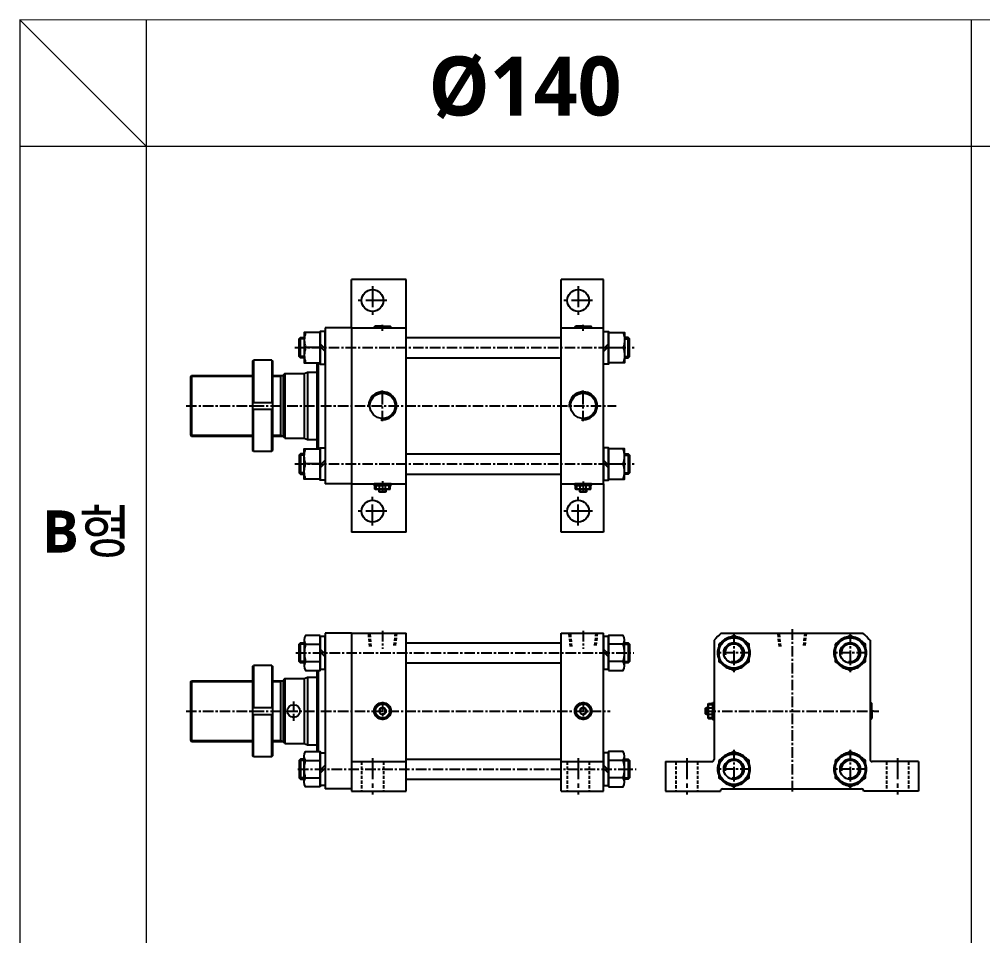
# Model space of a CAD drawing. Extents: x -819 to 29893, y -8942 to 3511.
# Drawn here: x -1 to 1142, y 1068 to 2156 of the extents above; entities that cross this region are included whole.
import ezdxf

# ---------------------------------------------------------------- set-up
doc = ezdxf.new("R2010")
doc.units = 0
doc.header["$LTSCALE"] = 10
doc.header["$MEASUREMENT"] = 0
for name, pattern in [('CENTER', [2, 1.25, -0.25, 0.25, -0.25]), ('CENTERX2', [4, 2.5, -0.5, 0.5, -0.5]), ('HIDDEN', [0.375, 0.25, -0.125]), ('HIDDENX2', [0.75, 0.5, -0.25])]:
    doc.linetypes.add(name, pattern=pattern)
doc.layers.get('0').update_dxf_attribs({"linetype": 'CONTINUOUS'})
for name, color, linetype in [('CEN', 1, 'CENTERX2'), ('HID', 2, 'HIDDENX2'), ('ML', 7, 'CONTINUOUS')]:
    doc.layers.add(name, color=color, linetype=linetype)
doc.styles.add('문자', font='romans.shx')

msp = doc.modelspace()

# ---------------------------------------------------------------- linework, layer by layer
at = {"layer": 'CEN', "color": 1, "linetype": 'CENTER', "ltscale": 2}
for p, q in [((418.2, 1839.1), (418.2, 1805.1)), ((662.2, 1839.1), (662.2, 1805.1)), ((435.2, 1822.1), (401.2, 1822.1)), ((679.2, 1822.1), (645.2, 1822.1)), ((418.2, 1555.1), (418.2, 1589.1)), ((662.2, 1555.1), (662.2, 1589.1)), ((435.2, 1572.1), (401.2, 1572.1)), ((679.2, 1572.1), (645.2, 1572.1)), ((418.2, 1278.9), (418.2, 1235.9)), ((662.2, 1278.9), (662.2, 1235.9)), ((790.9, 1278.9), (790.9, 1235.9)), ((1040.9, 1278.9), (1040.9, 1235.9))]:
    msp.add_line(p, q, dxfattribs=at)
at = {"layer": 'HID', "color": 6, "linetype": 'HIDDEN', "ltscale": 1.5}
for p, q in [((405.2, 1274.9), (405.2, 1239.9)), ((431.2, 1274.9), (431.2, 1239.9)), ((649.2, 1274.9), (649.2, 1239.9)), ((675.2, 1274.9), (675.2, 1239.9)), ((777.9, 1274.9), (777.9, 1239.9)), ((803.9, 1274.9), (803.9, 1239.9)), ((1027.9, 1274.9), (1027.9, 1239.9)), ((1053.9, 1274.9), (1053.9, 1239.9))]:
    msp.add_line(p, q, dxfattribs=at)
at = {"layer": 'ML'}
for p, q in [((458.2, 1847.1), (393.2, 1847.1)), ((393.2, 1789.6), (393.2, 1847.1)), ((458.2, 1547.1), (458.2, 1847.1)), ((642.2, 1547.1), (642.2, 1847.1)), ((692.2, 1847.1), (642.2, 1847.1)), ((692.2, 1789.6), (692.2, 1847.1)), ((362.2, 1789.6), (362.2, 1604.6)), ((393.2, 1789.6), (362.2, 1789.6)), ((393.2, 1789.6), (393.2, 1604.6)), ((393.2, 1789.6), (458.2, 1789.6)), ((420.2, 1790.6), (421.2, 1791.6)), ((420.2, 1790.6), (420.2, 1789.6)), ((420.2, 1790.6), (425.8, 1790.6)), ((420.2, 1789.6), (440.2, 1789.6)), ((420.2, 1789.6), (440.2, 1789.6)), ((430.2, 1791.6), (421.2, 1791.6)), ((425.8, 1791.6), (425.8, 1789.6)), ((430.2, 1791.6), (439.2, 1791.6)), ((434.5, 1791.6), (434.5, 1789.6)), ((440.2, 1790.6), (434.5, 1790.6)), ((440.2, 1790.6), (439.2, 1791.6)), ((440.2, 1790.6), (440.2, 1789.6)), ((458.2, 1604.6), (458.2, 1789.6)), ((642.2, 1604.6), (642.2, 1789.6)), ((642.2, 1789.6), (692.2, 1789.6)), ((658.2, 1790.6), (659.2, 1791.6)), ((658.2, 1790.6), (658.2, 1789.6)), ((658.2, 1790.6), (663.8, 1790.6)), ((658.2, 1789.6), (678.2, 1789.6)), ((658.2, 1789.6), (678.2, 1789.6)), ((668.2, 1791.6), (659.2, 1791.6)), ((663.8, 1791.6), (663.8, 1789.6)), ((668.2, 1791.6), (677.2, 1791.6)), ((672.5, 1791.6), (672.5, 1789.6)), ((678.2, 1790.6), (672.5, 1790.6)), ((678.2, 1790.6), (677.2, 1791.6)), ((678.2, 1790.6), (678.2, 1789.6)), ((692.2, 1604.6), (692.2, 1789.6)), ((332.9, 1754.1), (332.9, 1778.1)), ((337.3, 1781.7), (337.3, 1750.5)), ((717.1, 1781.7), (717.1, 1750.5)), ((721.4, 1754.1), (721.4, 1778.1)), ((356.3, 1766.1), (338.9, 1766.1)), ((356.3, 1770.7), (362.2, 1764.8)), ((356.3, 1767.3), (362.2, 1761.4)), ((698.1, 1770.7), (692.2, 1764.8)), ((698.1, 1767.3), (692.2, 1761.4)), ((698.1, 1766.1), (715.5, 1766.1)), ((275.9, 1750.1), (276.9, 1751.1)), ((275.9, 1750.1), (275.9, 1644.1)), ((298.9, 1751.1), (276.9, 1751.1)), ((276.9, 1751.1), (276.9, 1701.1)), ((298.9, 1751.1), (298.9, 1701.1)), ((298.9, 1751.1), (299.9, 1750.1)), ((299.9, 1644.1), (299.9, 1750.1)), ((352.2, 1748.1), (352.2, 1646.1)), ((353.7, 1748.1), (353.7, 1646.1)), ((202.2, 1731.6), (203.7, 1733.1)), ((202.2, 1731.6), (202.2, 1662.6)), ((203.7, 1733.1), (203.7, 1661.1)), ((203.7, 1733.1), (275.9, 1733.1)), ((299.9, 1733.1), (312.2, 1733.1)), ((309.2, 1733.1), (309.2, 1661.1)), ((314.2, 1735.6), (312.2, 1733.6)), ((312.2, 1733.6), (312.2, 1660.6)), ((314.2, 1735.6), (337.2, 1735.6)), ((314.2, 1735.6), (314.2, 1658.6)), ((337.2, 1735.6), (341.2, 1737.1)), ((337.2, 1735.6), (337.2, 1658.6)), ((341.2, 1737.1), (341.2, 1657.1)), ((341.2, 1737.1), (352.2, 1737.1)), ((275.9, 1701.1), (299.9, 1701.1)), ((275.9, 1693.1), (299.9, 1693.1)), ((276.9, 1643.1), (276.9, 1693.1)), ((298.9, 1643.1), (298.9, 1693.1)), ((202.2, 1662.6), (203.7, 1661.1)), ((203.7, 1661.1), (275.9, 1661.1)), ((299.9, 1661.1), (312.2, 1661.1)), ((314.2, 1658.6), (312.2, 1660.6)), ((314.2, 1658.6), (337.2, 1658.6)), ((337.2, 1658.6), (341.2, 1657.1)), ((341.2, 1657.1), (352.2, 1657.1)), ((276.9, 1643.1), (275.9, 1644.1)), ((276.9, 1643.1), (298.9, 1643.1)), ((298.9, 1643.1), (299.9, 1644.1)), ((332.9, 1640.1), (332.9, 1616.1)), ((337.3, 1612.5), (337.3, 1643.7)), ((717.1, 1612.5), (717.1, 1643.7)), ((721.4, 1640.1), (721.4, 1616.1)), ((356.3, 1628.1), (338.9, 1628.1)), ((356.3, 1626.8), (362.2, 1632.7)), ((356.3, 1623.4), (362.2, 1629.3)), ((698.1, 1626.8), (692.2, 1632.7)), ((698.1, 1623.4), (692.2, 1629.3)), ((698.1, 1628.1), (715.5, 1628.1)), ((393.2, 1604.6), (362.2, 1604.6)), ((393.2, 1604.6), (458.2, 1604.6)), ((393.2, 1604.6), (393.2, 1547.1)), ((420.2, 1603.1), (420.2, 1604.6)), ((440.2, 1604.6), (420.2, 1604.6)), ((420.7, 1602.6), (420.2, 1603.1)), ((420.7, 1602.6), (430.2, 1602.6)), ((421.2, 1598.1), (421.2, 1602.6)), ((422.5, 1598.1), (422.5, 1602.6)), ((426.5, 1598.1), (426.5, 1602.6)), ((439.7, 1602.6), (430.2, 1602.6)), ((433.8, 1598.1), (433.8, 1602.6)), ((437.9, 1598.1), (437.9, 1602.6)), ((439.2, 1598.1), (439.2, 1602.6)), ((439.7, 1602.6), (440.2, 1603.1)), ((440.2, 1603.1), (440.2, 1604.6)), ((642.2, 1604.6), (692.2, 1604.6)), ((658.2, 1603.1), (658.2, 1604.6)), ((678.2, 1604.6), (658.2, 1604.6)), ((658.7, 1602.6), (658.2, 1603.1)), ((658.7, 1602.6), (668.2, 1602.6)), ((659.2, 1598.1), (659.2, 1602.6)), ((660.5, 1598.1), (660.5, 1602.6)), ((664.5, 1598.1), (664.5, 1602.6)), ((677.7, 1602.6), (668.2, 1602.6)), ((671.8, 1598.1), (671.8, 1602.6)), ((675.9, 1598.1), (675.9, 1602.6)), ((677.2, 1598.1), (677.2, 1602.6)), ((677.7, 1602.6), (678.2, 1603.1)), ((678.2, 1603.1), (678.2, 1604.6)), ((692.2, 1604.6), (692.2, 1547.1)), ((421.7, 1597.6), (421.2, 1598.1)), ((439.2, 1598.1), (421.2, 1598.1)), ((430.2, 1597.6), (421.7, 1597.6)), ((426.2, 1595.1), (426.2, 1597.6)), ((434.2, 1595.1), (426.2, 1595.1)), ((426.7, 1594.6), (426.2, 1595.1)), ((433.6, 1594.6), (426.7, 1594.6)), ((438.7, 1597.6), (430.2, 1597.6)), ((434.2, 1595.1), (433.6, 1594.6)), ((434.2, 1597.6), (434.2, 1595.1)), ((438.7, 1597.6), (439.2, 1598.1)), ((659.7, 1597.6), (659.2, 1598.1)), ((677.2, 1598.1), (659.2, 1598.1)), ((668.2, 1597.6), (659.7, 1597.6)), ((664.2, 1595.1), (664.2, 1597.6)), ((672.2, 1595.1), (664.2, 1595.1)), ((664.7, 1594.6), (664.2, 1595.1)), ((671.6, 1594.6), (664.7, 1594.6)), ((676.7, 1597.6), (668.2, 1597.6)), ((672.2, 1595.1), (671.6, 1594.6)), ((672.2, 1597.6), (672.2, 1595.1)), ((676.7, 1597.6), (677.2, 1598.1)), ((458.2, 1547.1), (393.2, 1547.1)), ((692.2, 1547.1), (642.2, 1547.1)), ((337.3, 1419.5), (337.3, 1388.3)), ((393.2, 1427.4), (362.2, 1427.4)), ((362.2, 1427.4), (362.2, 1242.4)), ((393.2, 1427.4), (393.2, 1239.9)), ((393.2, 1427.4), (458.2, 1427.4)), ((458.2, 1239.9), (458.2, 1427.4)), ((642.2, 1239.9), (642.2, 1427.4)), ((642.2, 1427.4), (692.2, 1427.4)), ((692.2, 1239.9), (692.2, 1427.4)), ((717.1, 1388.3), (717.1, 1419.5)), ((823.4, 1419), (823.4, 1294.9)), ((831.9, 1427.4), (1000, 1427.4)), ((1008.4, 1419), (1008.4, 1294.9)), ((332.9, 1391.9), (332.9, 1415.9)), ((338.9, 1414.3), (356.3, 1414.3)), ((356.3, 1408.5), (362.2, 1402.6)), ((698.1, 1402.6), (692.2, 1408.5)), ((715.5, 1414.3), (698.1, 1414.3)), ((721.4, 1415.9), (721.4, 1391.9)), ((356.3, 1405.2), (362.2, 1399.3)), ((698.1, 1399.3), (692.2, 1405.2)), ((275.9, 1387.9), (276.9, 1388.9)), ((275.9, 1387.9), (275.9, 1281.9)), ((276.9, 1388.9), (276.9, 1338.9)), ((298.9, 1388.9), (276.9, 1388.9)), ((298.9, 1388.9), (298.9, 1338.9)), ((298.9, 1388.9), (299.9, 1387.9)), ((299.9, 1281.9), (299.9, 1387.9)), ((338.9, 1393.5), (356.3, 1393.5)), ((352.2, 1383.1), (352.2, 1286.7)), ((353.7, 1383.1), (353.7, 1286.7)), ((715.5, 1393.5), (698.1, 1393.5)), ((314.2, 1373.4), (312.2, 1371.4)), ((314.2, 1373.4), (314.2, 1296.4)), ((314.2, 1373.4), (337.2, 1373.4)), ((337.2, 1373.4), (341.2, 1374.9)), ((337.2, 1373.4), (337.2, 1296.4)), ((341.2, 1374.9), (341.2, 1294.9)), ((341.2, 1374.9), (352.2, 1374.9)), ((202.2, 1369.4), (203.7, 1370.9)), ((202.2, 1369.4), (202.2, 1300.4)), ((203.7, 1370.9), (275.9, 1370.9)), ((203.7, 1370.9), (203.7, 1298.9)), ((299.9, 1370.9), (312.2, 1370.9)), ((309.2, 1370.9), (309.2, 1298.9)), ((312.2, 1371.4), (312.2, 1298.4)), ((275.9, 1338.9), (299.9, 1338.9)), ((426.5, 1342.6), (422.5, 1338.5)), ((433.8, 1342.6), (437.9, 1338.5)), ((664.5, 1342.6), (660.5, 1338.5)), ((671.8, 1342.6), (675.9, 1338.5)), ((813.4, 1338.3), (814, 1338.9)), ((813.4, 1331.4), (813.4, 1338.3)), ((814, 1330.9), (814, 1338.9)), ((814, 1338.9), (816.4, 1338.9)), ((816.4, 1343.4), (816.9, 1343.9)), ((816.4, 1334.9), (816.4, 1343.4)), ((816.9, 1343.9), (821.4, 1343.9)), ((816.9, 1325.9), (816.9, 1343.9)), ((816.9, 1342.6), (821.4, 1342.6)), ((816.9, 1338.5), (821.4, 1338.5)), ((821.4, 1344.4), (821.9, 1344.9)), ((821.4, 1344.4), (821.4, 1334.9)), ((821.9, 1344.9), (823.4, 1344.9)), ((823.4, 1324.9), (823.4, 1344.9)), ((823.4, 1342.9), (823.4, 1326.9)), ((1008.4, 1344.9), (1008.4, 1324.9)), ((1008.4, 1344.9), (1008.4, 1324.9)), ((1008.4, 1344.9), (1008.4, 1324.9)), ((1009.4, 1344.9), (1008.4, 1344.9)), ((1010.4, 1339.2), (1008.4, 1339.2)), ((1009.4, 1344.9), (1010.4, 1343.9)), ((1009.4, 1344.9), (1009.4, 1339.2)), ((1010.4, 1334.9), (1010.4, 1343.9)), ((275.9, 1330.9), (299.9, 1330.9)), ((276.9, 1280.9), (276.9, 1330.9)), ((298.9, 1280.9), (298.9, 1330.9)), ((422.5, 1331.3), (426.5, 1327.2)), ((437.9, 1331.3), (433.8, 1327.2)), ((660.5, 1331.3), (664.5, 1327.2)), ((675.9, 1331.3), (671.8, 1327.2)), ((814, 1330.9), (813.4, 1331.4)), ((816.4, 1330.9), (814, 1330.9)), ((816.4, 1326.4), (816.4, 1334.9)), ((816.4, 1326.4), (816.9, 1325.9)), ((816.9, 1331.3), (821.4, 1331.3)), ((816.9, 1327.2), (821.4, 1327.2)), ((816.9, 1325.9), (821.4, 1325.9)), ((821.4, 1325.4), (821.4, 1334.9)), ((1010.4, 1330.5), (1008.4, 1330.5)), ((1009.4, 1324.9), (1009.4, 1330.5)), ((1009.4, 1324.9), (1010.4, 1325.9)), ((1010.4, 1334.9), (1010.4, 1325.9)), ((821.4, 1325.4), (821.9, 1324.9)), ((821.9, 1324.9), (823.4, 1324.9)), ((1009.4, 1324.9), (1008.4, 1324.9)), ((202.2, 1300.4), (203.7, 1298.9)), ((203.7, 1298.9), (275.9, 1298.9)), ((299.9, 1298.9), (312.2, 1298.9)), ((314.2, 1296.4), (312.2, 1298.4)), ((314.2, 1296.4), (337.2, 1296.4)), ((337.2, 1296.4), (341.2, 1294.9)), ((341.2, 1294.9), (352.2, 1294.9)), ((276.9, 1280.9), (275.9, 1281.9)), ((276.9, 1280.9), (298.9, 1280.9)), ((298.9, 1280.9), (299.9, 1281.9)), ((337.3, 1250.3), (337.3, 1281.5)), ((717.1, 1250.3), (717.1, 1281.5)), ((332.9, 1277.9), (332.9, 1253.9)), ((338.9, 1276.3), (356.3, 1276.3)), ((356.3, 1264.6), (362.2, 1270.5)), ((393.2, 1274.9), (458.2, 1274.9)), ((642.2, 1274.9), (692.2, 1274.9)), ((698.1, 1264.6), (692.2, 1270.5)), ((715.5, 1276.3), (698.1, 1276.3)), ((721.4, 1277.9), (721.4, 1253.9)), ((765.9, 1274.9), (820.9, 1274.9)), ((765.9, 1274.9), (765.9, 1239.9)), ((1065.9, 1274.9), (1010.9, 1274.9)), ((1065.9, 1274.9), (1065.9, 1239.9)), ((356.3, 1261.3), (362.2, 1267.2)), ((698.1, 1261.3), (692.2, 1267.2)), ((338.9, 1255.5), (356.3, 1255.5)), ((715.5, 1255.5), (698.1, 1255.5)), ((393.2, 1242.4), (362.2, 1242.4)), ((393.2, 1239.9), (458.2, 1239.9)), ((642.2, 1239.9), (692.2, 1239.9)), ((765.9, 1239.9), (830.9, 1239.9)), ((830.9, 1239.9), (830.9, 1239.9)), ((1065.9, 1239.9), (1000.9, 1239.9)), ((1000.9, 1239.9), (1000.9, 1239.9))]:
    msp.add_line(p, q, dxfattribs=at)
at = {"layer": 'ML', "color": 2}
for p, q in [((420.7, 1791.1), (420.7, 1789.6)), ((427.8, 1789.6), (425.8, 1791.6)), ((432.6, 1789.6), (434.5, 1791.6)), ((439.7, 1791.1), (439.7, 1789.6)), ((658.7, 1791.1), (658.7, 1789.6)), ((665.8, 1789.6), (663.8, 1791.6)), ((670.6, 1789.6), (672.5, 1791.6)), ((677.7, 1791.1), (677.7, 1789.6)), ((337.3, 1776.4), (331.3, 1776.4)), ((717.1, 1776.4), (723.1, 1776.4)), ((337.3, 1755.7), (331.3, 1755.7)), ((717.1, 1755.7), (723.1, 1755.7)), ((202.7, 1732.1), (275.9, 1732.1)), ((299.9, 1732.1), (309.2, 1732.1)), ((309.2, 1732.1), (310.9, 1733.1)), ((202.7, 1662.1), (275.9, 1662.1)), ((299.9, 1662.1), (309.2, 1662.1)), ((309.2, 1662.1), (310.9, 1661.1)), ((337.3, 1638.4), (331.3, 1638.4)), ((717.1, 1638.4), (723.1, 1638.4)), ((337.3, 1617.7), (331.3, 1617.7)), ((717.1, 1617.7), (723.1, 1617.7)), ((420.7, 1602.6), (420.7, 1604.6)), ((439.7, 1602.6), (439.7, 1604.6)), ((658.7, 1602.6), (658.7, 1604.6)), ((677.7, 1602.6), (677.7, 1604.6)), ((426.7, 1594.6), (426.7, 1597.6)), ((433.6, 1594.6), (433.6, 1597.6)), ((664.7, 1594.6), (664.7, 1597.6)), ((671.6, 1594.6), (671.6, 1597.6)), ((337.3, 1414.3), (331.3, 1414.3)), ((717.1, 1414.3), (723.1, 1414.3)), ((337.3, 1393.5), (331.3, 1393.5)), ((717.1, 1393.5), (723.1, 1393.5)), ((202.7, 1369.9), (275.9, 1369.9)), ((299.9, 1369.9), (309.2, 1369.9)), ((309.2, 1369.9), (310.9, 1370.9)), ((813.4, 1338.3), (816.4, 1338.3)), ((821.4, 1344.4), (823.4, 1344.4)), ((1009.9, 1344.4), (1008.4, 1344.4)), ((1008.4, 1337.3), (1010.4, 1339.2)), ((813.4, 1331.4), (816.4, 1331.4)), ((1008.4, 1332.5), (1010.4, 1330.5)), ((821.4, 1325.4), (823.4, 1325.4)), ((1009.9, 1325.4), (1008.4, 1325.4)), ((202.7, 1299.9), (275.9, 1299.9)), ((299.9, 1299.9), (309.2, 1299.9)), ((309.2, 1299.9), (310.9, 1298.9)), ((337.3, 1276.3), (331.3, 1276.3)), ((717.1, 1276.3), (723.1, 1276.3)), ((337.3, 1255.5), (331.3, 1255.5)), ((717.1, 1255.5), (723.1, 1255.5))]:
    msp.add_line(p, q, dxfattribs=at)
at = {"layer": 'ML', "color": 1, "linetype": 'CENTER'}
for p, q in [((430.2, 1786.2), (430.2, 1793.1)), ((668.2, 1786.2), (668.2, 1793.2)), ((326.3, 1766.1), (728.8, 1766.1)), ((430.2, 1678.8), (430.2, 1715.3)), ((668.2, 1678.8), (668.2, 1715.3)), ((197.1, 1697.1), (707.2, 1697.1)), ((326.3, 1628.1), (728.5, 1628.1)), ((430.2, 1607.5), (430.2, 1595.9)), ((430.2, 1607.5), (430.2, 1593.8)), ((668.2, 1607.3), (668.2, 1595.9)), ((668.2, 1607.3), (668.2, 1593.8)), ((430.2, 1430.1), (430.2, 1408.8)), ((668.2, 1430.1), (668.2, 1408.8)), ((915.9, 1432), (915.9, 1237.8)), ((846.9, 1426.8), (846.9, 1380.9)), ((984.9, 1426.8), (984.9, 1380.9)), ((327.3, 1403.9), (728.3, 1403.9)), ((866.8, 1403.9), (827, 1403.9)), ((1004.8, 1403.9), (965, 1403.9)), ((324.7, 1346.4), (324.7, 1323.4)), ((430.2, 1345.9), (430.2, 1323.9)), ((668.2, 1345.9), (668.2, 1323.9)), ((197.1, 1334.9), (700.3, 1334.9)), ((812.9, 1334.9), (1018.7, 1334.9)), ((1012.4, 1334.9), (1008.4, 1334.9)), ((846.9, 1288.8), (846.9, 1242.9)), ((984.9, 1288.8), (984.9, 1242.9)), ((329.7, 1265.9), (731, 1265.9)), ((866.8, 1265.9), (827, 1265.9)), ((1004.8, 1265.9), (965, 1265.9))]:
    msp.add_line(p, q, dxfattribs=at)
at = {"layer": 'ML', "color": 7, "linetype": 'Continuous'}
for p, q in [((458.2, 1778.1), (642.2, 1778.1)), ((458.2, 1754.1), (642.2, 1754.1)), ((458.2, 1640.1), (642.2, 1640.1)), ((458.2, 1616.1), (642.2, 1616.1)), ((458.2, 1415.9), (642.2, 1415.9)), ((458.2, 1391.9), (642.2, 1391.9)), ((823.4, 1294.9), (823.4, 1277.4)), ((1008.4, 1294.9), (1008.4, 1277.4)), ((458.2, 1277.9), (642.2, 1277.9)), ((458.2, 1253.9), (642.2, 1253.9)), ((833.4, 1242.4), (998.4, 1242.4))]:
    msp.add_line(p, q, dxfattribs=at)
at = {"layer": 'ML', "color": 6, "linetype": 'HIDDEN', "ltscale": 1.5}
for p, q in [((415.2, 1411.4), (413.6, 1427.4)), ((416.8, 1411.4), (415.2, 1427.4)), ((445.2, 1427.4), (443.6, 1411.4)), ((446.8, 1427.4), (445.2, 1411.4)), ((653.2, 1411.4), (651.6, 1427.4)), ((654.8, 1411.4), (653.2, 1427.4)), ((683.2, 1427.4), (681.6, 1411.4)), ((684.8, 1427.4), (683.2, 1411.4)), ((900.9, 1411.4), (899.3, 1427.4)), ((902.5, 1411.4), (900.9, 1427.4)), ((930.9, 1427.4), (929.3, 1411.4)), ((932.5, 1427.4), (930.9, 1411.4))]:
    msp.add_line(p, q, dxfattribs=at)
at = {"layer": 'ML', "const_width": 1.5}
for points in [[(150, 2155.1), (0, 2155.1), (0, 0)], [(0, 2155.1), (150, 2005.1)], [(7102.1, 2005.1), (7102.1, 2155.1), (150, 2155.1)], [(150, 2005.1), (150, 2155.1)], [(1128.7, 2155.1), (1128.7, 0)], [(0, 2005.1), (5557.5, 2005.1)], [(150, 2005.1), (150, 0)]]:
    msp.add_lwpolyline(points, dxfattribs=at)
at = {"layer": 'ML'}
for points in [[(356.3, 1784.1), (337.3, 1784.1), (337.3, 1748.1), (356.3, 1748.1)], [(698.1, 1784.1), (717.1, 1784.1), (717.1, 1748.1), (698.1, 1748.1)], [(356.3, 1610.1), (337.3, 1610.1), (337.3, 1646.1), (356.3, 1646.1)], [(698.1, 1610.1), (717.1, 1610.1), (717.1, 1646.1), (698.1, 1646.1)]]:
    msp.add_lwpolyline(points, close=True, dxfattribs=at)
for points in [[(338.9, 1784.1, 0.178633), (338.9, 1766.1, 0.178633), (338.9, 1748.1)], [(715.5, 1784.1, -0.178633), (715.5, 1766.1, -0.178633), (715.5, 1748.1)], [(338.9, 1610.1, -0.178633), (338.9, 1628.1, -0.178633), (338.9, 1646.1)], [(715.5, 1610.1, 0.178633), (715.5, 1628.1, 0.178633), (715.5, 1646.1)], [(356.3, 1424.7), (338.9, 1424.7, 0.309401), (338.9, 1414.3, 0.154701), (338.9, 1393.5, 0.309401), (338.9, 1383.1), (356.3, 1383.1), (356.3, 1424.7)], [(698.1, 1383.1), (715.5, 1383.1, 0.309401), (715.5, 1393.5, 0.154701), (715.5, 1414.3, 0.309401), (715.5, 1424.7), (698.1, 1424.7), (698.1, 1383.1)], [(356.3, 1245.1), (338.9, 1245.1, -0.309401), (338.9, 1255.5, -0.154701), (338.9, 1276.3, -0.309401), (338.9, 1286.7), (356.3, 1286.7), (356.3, 1245.1)], [(698.1, 1245.1), (715.5, 1245.1, 0.309401), (715.5, 1255.5, 0.154701), (715.5, 1276.3, 0.309401), (715.5, 1286.7), (698.1, 1286.7), (698.1, 1245.1)]]:
    msp.add_lwpolyline(points, format="xyb", dxfattribs=at)
for points in [[(362.2, 1746.7), (362.2, 1785.4), (356.3, 1785.4), (356.3, 1746.7), (362.2, 1746.7)], [(692.2, 1746.7), (692.2, 1785.4), (698.1, 1785.4), (698.1, 1746.7), (692.2, 1746.7)], [(337.3, 1754.1), (332.9, 1754.1), (331.3, 1755.7), (331.3, 1776.4), (332.9, 1778.1), (337.3, 1778.1)], [(717.1, 1754.1), (721.4, 1754.1), (723.1, 1755.7), (723.1, 1776.4), (721.4, 1778.1), (717.1, 1778.1)], [(362.2, 1647.4), (362.2, 1608.7), (356.3, 1608.7), (356.3, 1647.4), (362.2, 1647.4)], [(692.2, 1647.4), (692.2, 1608.7), (698.1, 1608.7), (698.1, 1647.4), (692.2, 1647.4)], [(337.3, 1640.1), (332.9, 1640.1), (331.3, 1638.4), (331.3, 1617.7), (332.9, 1616.1), (337.3, 1616.1)], [(717.1, 1640.1), (721.4, 1640.1), (723.1, 1638.4), (723.1, 1617.7), (721.4, 1616.1), (717.1, 1616.1)], [(362.2, 1384.5), (362.2, 1423.2), (356.3, 1423.2), (356.3, 1384.5), (362.2, 1384.5)], [(692.2, 1423.2), (692.2, 1384.5), (698.1, 1384.5), (698.1, 1423.2), (692.2, 1423.2)], [(828.9, 1414.3), (828.9, 1393.5), (846.9, 1383.1), (864.9, 1393.5), (864.9, 1414.3), (846.9, 1424.7), (828.9, 1414.3)], [(966.9, 1414.3), (966.9, 1393.5), (984.9, 1383.1), (1002.9, 1393.5), (1002.9, 1414.3), (984.9, 1424.7), (966.9, 1414.3)], [(337.3, 1391.9), (332.9, 1391.9), (331.3, 1393.5), (331.3, 1414.3), (332.9, 1415.9), (337.3, 1415.9)], [(717.1, 1415.9), (721.4, 1415.9), (723.1, 1414.3), (723.1, 1393.5), (721.4, 1391.9), (717.1, 1391.9)], [(362.2, 1285.2), (362.2, 1246.5), (356.3, 1246.5), (356.3, 1285.2), (362.2, 1285.2)], [(692.2, 1285.2), (692.2, 1246.5), (698.1, 1246.5), (698.1, 1285.2), (692.2, 1285.2)], [(828.9, 1276.3), (828.9, 1255.5), (846.9, 1245.1), (864.9, 1255.5), (864.9, 1276.3), (846.9, 1286.7), (828.9, 1276.3)], [(966.9, 1276.3), (966.9, 1255.5), (984.9, 1245.1), (1002.9, 1255.5), (1002.9, 1276.3), (984.9, 1286.7), (966.9, 1276.3)], [(337.3, 1277.9), (332.9, 1277.9), (331.3, 1276.3), (331.3, 1255.5), (332.9, 1253.9), (337.3, 1253.9)], [(717.1, 1277.9), (721.4, 1277.9), (723.1, 1276.3), (723.1, 1255.5), (721.4, 1253.9), (717.1, 1253.9)]]:
    msp.add_lwpolyline(points, dxfattribs=at)
for centre, radius in [((418.2, 1822.1), 13), ((662.2, 1822.1), 13), ((430.2, 1697.1), 15), ((668.2, 1697.1), 15), ((418.2, 1572.1), 13), ((662.2, 1572.1), 13), ((846.9, 1403.9), 18), ((984.9, 1403.9), 18), ((846.9, 1403.9), 12), ((984.9, 1403.9), 12), ((324.7, 1334.9), 7.5), ((430.2, 1334.9), 10), ((430.2, 1334.9), 9), ((430.2, 1334.9), 8.5), ((430.2, 1334.9), 4), ((668.2, 1334.9), 10), ((668.2, 1334.9), 9), ((668.2, 1334.9), 8.5), ((668.2, 1334.9), 4), ((846.9, 1265.9), 18), ((984.9, 1265.9), 18), ((846.9, 1265.9), 12), ((984.9, 1265.9), 12)]:
    msp.add_circle(centre, radius, dxfattribs=at)
at = {"layer": 'ML', "color": 2}
for centre, radius, start, end in [((430.2, 1697.1), 16.6, 262.807, 186.1554), ((668.2, 1697.1), 16.6, 262.807, 186.1554), ((846.9, 1403.9), 10.4, 251.9737, 192.9554), ((984.9, 1403.9), 10.4, 257.8599, 190.8987), ((430.2, 1334.9), 9.5, 265.5203, 184.4719), ((430.2, 1334.9), 3.46, 260.122, 191.5554), ((668.2, 1334.9), 9.5, 265.5203, 184.4719), ((668.2, 1334.9), 3.46, 260.122, 191.5554), ((846.9, 1265.9), 10.4, 255.4467, 191.0432), ((984.9, 1265.9), 10.4, 255.7855, 190.7916)]:
    msp.add_arc(centre, radius, start, end, dxfattribs=at)
at = {"layer": 'ML'}
for centre, radius, start, end in [((915.9, 1334.9), 125, 132.2686, 137.7314), ((846.9, 1403.9), 19.4, 98.4711, 141.5289), ((846.9, 1403.9), 19.4, 38.4711, 81.5289), ((984.9, 1403.9), 19.4, 98.4711, 141.5289), ((984.9, 1403.9), 19.4, 38.4711, 81.5289), ((915.9, 1334.9), 125, 42.2686, 47.7314), ((846.9, 1403.9), 19.4, 158.4711, 201.5289), ((846.9, 1403.9), 19.4, 338.4711, 21.5289), ((984.9, 1403.9), 19.4, 158.4711, 201.5289), ((984.9, 1403.9), 19.4, 338.4711, 21.5289), ((846.9, 1403.9), 19.4, 218.4711, 261.5289), ((846.9, 1403.9), 19.4, 278.4711, 321.5289), ((984.9, 1403.9), 19.4, 218.4711, 261.5289), ((984.9, 1403.9), 19.4, 278.4711, 321.5289), ((846.9, 1265.9), 19.4, 98.4711, 141.5289), ((846.9, 1265.9), 19.4, 38.4711, 81.5289), ((984.9, 1265.9), 19.4, 98.4711, 141.5289), ((984.9, 1265.9), 19.4, 38.4711, 81.5289), ((820.9, 1277.4), 2.5, 270, 0), ((846.9, 1265.9), 19.4, 158.4711, 201.5289), ((846.9, 1265.9), 19.4, 338.4711, 21.5289), ((984.9, 1265.9), 19.4, 158.4711, 201.5289), ((984.9, 1265.9), 19.4, 338.4711, 21.5289), ((1010.9, 1277.4), 2.5, 180, 270), ((846.9, 1265.9), 19.4, 218.4711, 261.5289), ((846.9, 1265.9), 19.4, 278.4711, 321.5289), ((984.9, 1265.9), 19.4, 218.4711, 261.5289), ((984.9, 1265.9), 19.4, 278.4711, 321.5289), ((833.4, 1239.9), 2.5, 90, 180), ((998.4, 1239.9), 2.5, 0, 90)]:
    msp.add_arc(centre, radius, start, end, dxfattribs=at)
at = {"layer": 'ML', "color": 0, "linetype": 'ByBlock'}
msp.add_point((352.2, 1294.9), dxfattribs=at)

# ---------------------------------------------------------------- texts
at = {"attachment_point": 1, "style": '문자'}
for s, width, gutter_width, insert, char_height in [('{\\fMalgun Gothic|b1|i0|c129|p50;%%C140}', 124.533, 16, (484.7, 2111.6), 70), ('{\\fMalgun Gothic|b1|i0|c129|p50;B형}', 655.383, 160, (26.2, 1573), 50)]:
    msp.add_mtext_dynamic_manual_height_columns(s, width=width, gutter_width=gutter_width, heights=[0], dxfattribs=dict(at, insert=insert, char_height=char_height))

doc.saveas('drawing.dxf')
